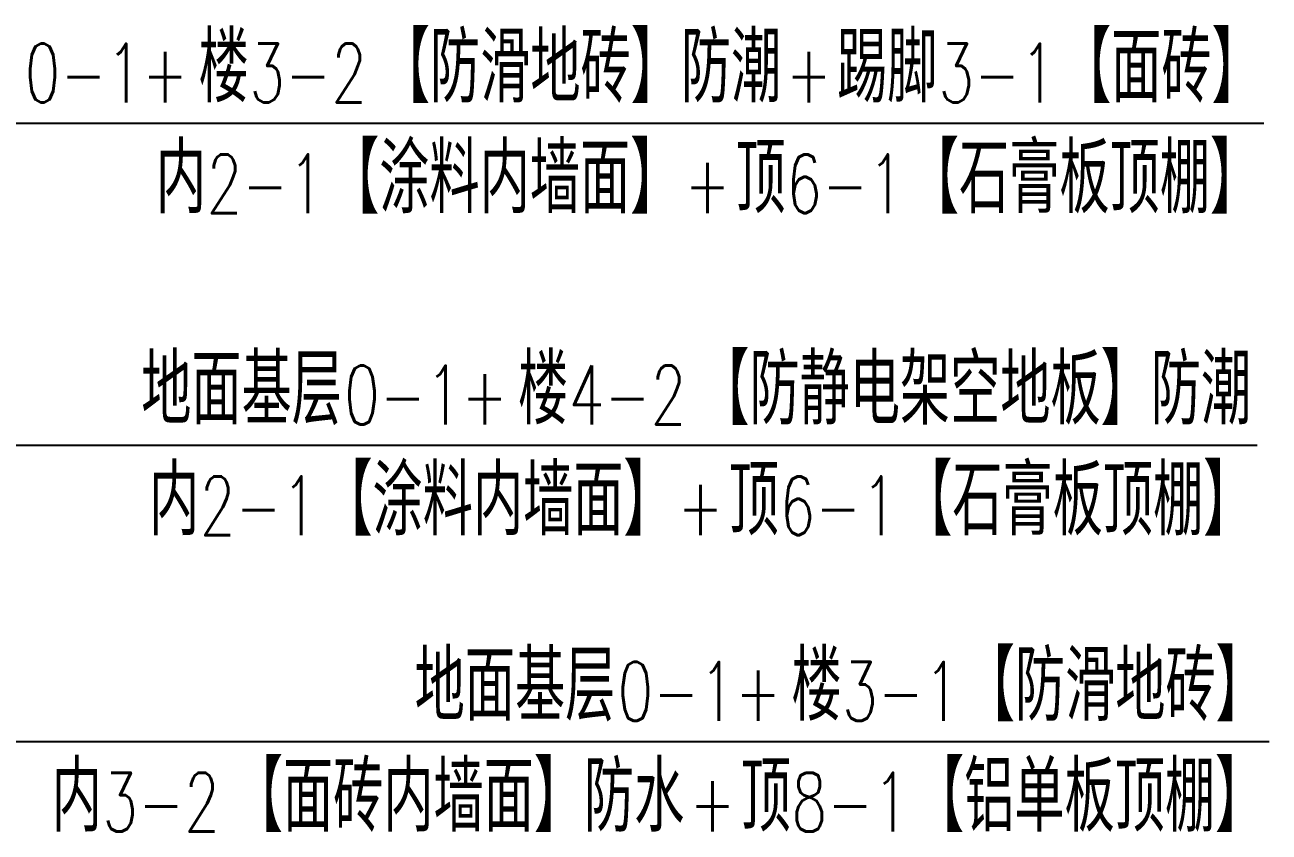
# Model space of a CAD drawing. Extents: x -954573 to 446329, y 489853 to 1226784.
# Drawn here: x -95947 to -64470, y 704322 to 724724 of the extents above; entities that cross this region are included whole.
import ezdxf

# ---------------------------------------------------------------- set-up
doc = ezdxf.new("R2010")
doc.units = 0
doc.header["$LTSCALE"] = 10
doc.header["$MEASUREMENT"] = 0
doc.layers.add('建-引出', color=3, linetype='Continuous')
doc.styles.add('A-STANDARD', font='SIMPLEX', dxfattribs={"bigfont": 'GBCBIG'})

msp = doc.modelspace()

# ---------------------------------------------------------------- linework, layer by layer
at = {"layer": '建-引出'}
for p, q in [((-96700, 722240), (-64600, 722240)), ((-96870, 714100), (-64770, 714100)), ((-96570, 706610), (-64470, 706610))]:
    msp.add_line(p, q, dxfattribs=at)

# ---------------------------------------------------------------- texts
at = {"layer": '建-引出', "color": 7, "style": 'A-STANDARD'}
for s, height, p in [('楼', 1763, (-91550, 722765)), ('【防滑地砖】防潮', 1762.96, (-86966.7, 722765)), ('踢脚', 1762.96, (-75400, 722765)), ('【面砖】', 1762.96, (-69733.3, 722765)), ('内', 1763, (-92633.3, 719965)), ('【涂料内墙面】', 1762.96, (-88250, 719965)), ('顶', 1763, (-77966.7, 719965)), ('【石膏板顶棚】', 1762.96, (-73583.3, 719965)), ('地面基层', 1762.96, (-93003.3, 714625)), ('楼', 1763, (-83470, 714625)), ('【防静电架空地板】防潮', 1762.963, (-78886.7, 714625)), ('内', 1763, (-92803.3, 711825)), ('【涂料内墙面】', 1762.96, (-88420, 711825)), ('顶', 1763, (-78136.7, 711825)), ('【石膏板顶棚】', 1762.96, (-73753.3, 711825)), ('地面基层', 1762.96, (-86086.7, 707135)), ('楼', 1763, (-76553.3, 707135)), ('【防滑地砖】', 1762.96, (-72170, 707135)), ('内', 1763, (-95270, 704335)), ('【面砖内墙面】防水', 1762.96, (-90686.7, 704335)), ('顶', 1763, (-77836.7, 704335)), ('【铝单板顶棚】', 1762.96, (-73453.3, 704335))]:
    msp.add_text(s, height=height, dxfattribs=at).set_placement(p)
at = {"layer": '建-引出', "color": 7, "style": 'A-STANDARD', "width": 0.705882}
for s, p in [('0-1+', (-95950, 722765)), ('3-2', (-90266.7, 722765)), ('+', (-76700, 722765)), ('3-1', (-72833.3, 722765)), ('2-1', (-91350, 719965)), ('6-1', (-76683.3, 719965)), ('+', (-79266.7, 719965)), ('0-1+', (-87870, 714625)), ('4-2', (-82186.7, 714625)), ('2-1', (-91520, 711825)), ('6-1', (-76853.3, 711825)), ('+', (-79436.7, 711825)), ('0-1+', (-80953.3, 707135)), ('3-1', (-75270, 707135)), ('3-2', (-93986.7, 704335)), ('8-1', (-76553.3, 704335)), ('+', (-79136.7, 704335))]:
    msp.add_text(s, height=1487.5, dxfattribs=at).set_placement(p)

doc.saveas('drawing.dxf')
